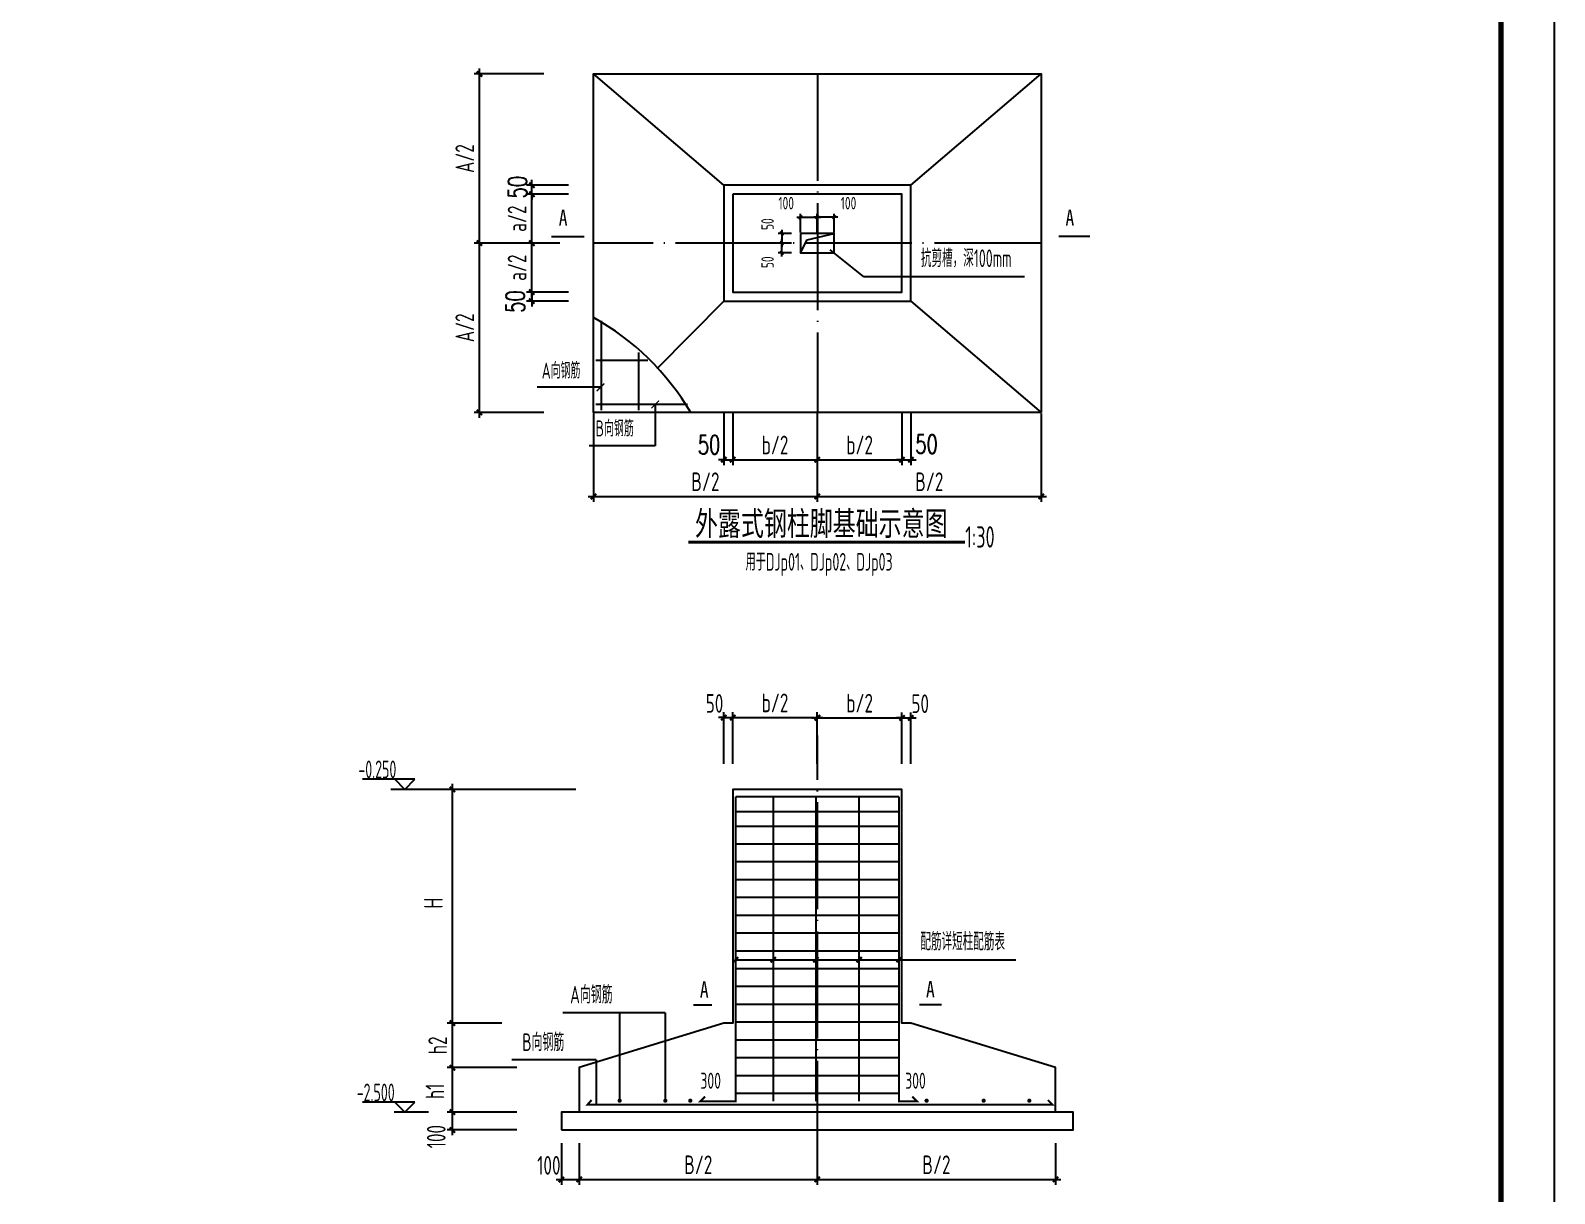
# Model space of a CAD drawing. Extents: x 899043 to 2598688, y -137197 to 211789.
# Drawn here: x 1187677 to 1230444, y 127964 to 160612 of the extents above; entities that cross this region are included whole.
import ezdxf
from ezdxf.enums import TextEntityAlignment as Align

# ---------------------------------------------------------------- set-up
doc = ezdxf.new("R2010")
doc.units = 0
doc.header["$LTSCALE"] = 1500
doc.header["$MEASUREMENT"] = 0
doc.linetypes.add('DOTE', pattern=[2.42, 2, -0.2, 0.02, -0.2])
for name, color, linetype in [('00-tk', 151, 'Continuous'), ('AXIS', 3, 'Continuous'), ('AXIS_DIM', 3, 'Continuous'), ('BEAM_DE_TEXT', 7, 'Continuous'), ('COLUMN', 2, 'Continuous'), ('DIM', 3, 'Continuous'), ('REIN', 1, 'Continuous'), ('TEXT', 7, 'Continuous'), ('THIN', 7, 'Continuous'), ('文字', 7, 'Continuous'), ('独立基础', 2, 'Continuous')]:
    doc.layers.add(name, color=color, linetype=linetype)
doc.layers.add('钢板标注', color=9, linetype='Continuous', lineweight=18)
doc.styles.add('H300', font='Tssdeng.shx', dxfattribs={"width": 0.65, "height": 330, "bigfont": 'tssdchn.shx'})
doc.styles.add('H330', font='Tssdeng.shx', dxfattribs={"width": 0.65, "height": 330, "bigfont": 'tssdchn.shx'})
doc.styles.add('H360', font='Tssdeng.shx', dxfattribs={"width": 0.65, "height": 360, "bigfont": 'tssdchn.shx'})
doc.styles.add('H500', font='Tssdeng.shx', dxfattribs={"width": 0.65, "height": 500, "bigfont": 'tssdchn.shx'})
doc.styles.add('HT', font='simhei.ttf', dxfattribs={"width": 0.75})
doc.styles.add('TSSD_Dimension', font='Tssdeng.shx', dxfattribs={"width": 0.7, "bigfont": 'hztxt.shx'})
doc.styles.add('TSSD_Label', font='Tssdeng.shx', dxfattribs={"width": 0.7, "bigfont": 'hztxt.shx'})
doc.styles.add('TSSD_Rein', font='Tssdeng.shx', dxfattribs={"width": 0.7, "bigfont": 'hztxt.shx'})
doc.styles.add('图名', font='simhei.ttf', dxfattribs={"width": 0.7, "height": 600})
doc.dimstyles.new('TSSD_150_150', dxfattribs={"dimtxt": 525, "dimasz": 150, "dimexe": 150, "dimexo": 375, "dimgap": 150, "dimtad": 1, "dimdec": 0, "dimzin": 0, "dimdsep": 46, "dimtxsty": 'TSSD_Dimension', "dimblk": 'ARCHTICK', "dimblk1": 'ARCHTICK', "dimblk2": 'ARCHTICK', "dimcen": 0, "dimdle": 150, "dimclrt": 7, "dimadec": 0, "dimazin": 0, "dimtfac": 1, "dimtdec": 0, "dimtix": 1, "dimtmove": 2, "dimatfit": 3, "dimfxl": 0, "dimtolj": 1, "dimtzin": 0, "dimarcsym": 0})
doc.dimstyles.new('TSSD_50_150', dxfattribs={"dimtxt": 350, "dimasz": 100, "dimexe": 100, "dimexo": 250, "dimgap": 100, "dimtad": 1, "dimdec": 0, "dimlfac": 0.5, "dimzin": 0, "dimdsep": 46, "dimtxsty": 'TSSD_Dimension', "dimblk": 'ARCHTICK', "dimblk1": 'ARCHTICK', "dimblk2": 'ARCHTICK', "dimcen": 0, "dimdle": 100, "dimclrt": 7, "dimadec": 0, "dimazin": 0, "dimtfac": 1, "dimtdec": 0, "dimtix": 1, "dimtmove": 2, "dimatfit": 3, "dimfxl": 0, "dimtolj": 1, "dimtzin": 0, "dimarcsym": 0})

# ---------------------------------------------------------------- blocks, each defined once
blk = doc.blocks.new('_ArchTick')
at = {"color": 0, "linetype": 'ByBlock', "const_width": 0.4}
blk.add_lwpolyline([(-0.5, -0.5), (0.5, 0.5)], dxfattribs=at)
blk = doc.blocks.new('*D1356')
at = {"layer": 'AXIS_DIM', "color": 0, "lineweight": -2}
for p, q in [((1202779, 153266), (1201595, 153266)), ((1201745, 153266), (1201745, 153416)), ((1201745, 153266), (1201745, 153016)), ((1202779, 153016), (1201595, 153016)), ((1201745, 153016), (1201745, 152866))]:
    blk.add_line(p, q, dxfattribs=at)
at = {"layer": 'Defpoints', "color": 0}
for p in [(1203154, 153266), (1201745, 153016), (1203154, 153016)]:
    blk.add_point(p, dxfattribs=at)
at = {"layer": 'AXIS_DIM', "color": 0, "lineweight": -2, "xscale": 150, "yscale": 150, "zscale": 150}
for p, rotation in [((1201745, 153266), 270), ((1201745, 153016), 90)]:
    blk.add_blockref('_ArchTick', p, dxfattribs=dict(at, rotation=rotation))
at = {"layer": 'AXIS_DIM', "color": 7, "insert": (1201281, 153002), "char_height": 525, "attachment_point": 5, "rotation": 90, "style": 'TSSD_Dimension'}
blk.add_mtext('\\A1;{\\Fsimplex,@extfont2|c134;50}', dxfattribs=at)
blk = doc.blocks.new('*D1357')
at = {"layer": 'AXIS_DIM', "color": 0, "lineweight": -2}
for p, q in [((1202779, 156266), (1201595, 156266)), ((1201745, 156266), (1201745, 156416)), ((1201745, 156016), (1201745, 156266)), ((1202779, 156016), (1201595, 156016)), ((1201745, 156016), (1201745, 155866))]:
    blk.add_line(p, q, dxfattribs=at)
at = {"layer": 'Defpoints', "color": 0}
for p in [(1201745, 156266), (1203154, 156266), (1203154, 156016)]:
    blk.add_point(p, dxfattribs=at)
at = {"layer": 'AXIS_DIM', "color": 0, "lineweight": -2, "xscale": 150, "yscale": 150, "zscale": 150}
for p, rotation in [((1201745, 156266), 270), ((1201745, 156016), 90)]:
    blk.add_blockref('_ArchTick', p, dxfattribs=dict(at, rotation=rotation))
at = {"layer": 'AXIS_DIM', "color": 7, "insert": (1201343, 156213), "char_height": 525, "attachment_point": 5, "rotation": 90, "style": 'TSSD_Dimension'}
blk.add_mtext('\\A1;{\\Fsimplex,@extfont2|c134;50}', dxfattribs=at)
blk = doc.blocks.new('*D1358')
at = {"layer": 'AXIS_DIM', "color": 0, "lineweight": -2}
for p, q in [((1202086, 154641), (1200126, 154641)), ((1200276, 149741), (1200276, 154791)), ((1202086, 149891), (1200126, 149891))]:
    blk.add_line(p, q, dxfattribs=at)
at = {"layer": 'Defpoints', "color": 0}
for p in [(1200276, 154641), (1202461, 154641), (1202461, 149891)]:
    blk.add_point(p, dxfattribs=at)
at = {"layer": 'AXIS_DIM', "color": 0, "lineweight": -2, "xscale": 150, "yscale": 150, "zscale": 150}
for p, rotation in [((1200276, 154641), 90), ((1200276, 149891), 270)]:
    blk.add_blockref('_ArchTick', p, dxfattribs=dict(at, rotation=rotation))
at = {"layer": 'AXIS_DIM', "color": 7, "insert": (1199864, 152266), "char_height": 525, "attachment_point": 5, "rotation": 90, "style": 'TSSD_Dimension'}
blk.add_mtext('\\A1;A/2', dxfattribs=at)
blk = doc.blocks.new('*D1359')
at = {"layer": 'AXIS_DIM', "color": 0, "lineweight": -2}
for p, q in [((1200276, 154491), (1200276, 159541)), ((1202086, 159391), (1200126, 159391)), ((1202086, 154641), (1200126, 154641))]:
    blk.add_line(p, q, dxfattribs=at)
at = {"layer": 'Defpoints', "color": 0}
for p in [(1200276, 159391), (1202461, 159391), (1202461, 154641)]:
    blk.add_point(p, dxfattribs=at)
at = {"layer": 'AXIS_DIM', "color": 0, "lineweight": -2, "xscale": 150, "yscale": 150, "zscale": 150}
for p, rotation in [((1200276, 159391), 90), ((1200276, 154641), 270)]:
    blk.add_blockref('_ArchTick', p, dxfattribs=dict(at, rotation=rotation))
at = {"layer": 'AXIS_DIM', "color": 7, "insert": (1199864, 157016), "char_height": 525, "attachment_point": 5, "rotation": 90, "style": 'TSSD_Dimension'}
blk.add_mtext('\\A1;A/2', dxfattribs=at)
blk = doc.blocks.new('*D1360')
at = {"layer": 'AXIS_DIM', "color": 0, "lineweight": -2}
for p, q in [((1202529, 154641), (1201595, 154641)), ((1201745, 153116), (1201745, 154791)), ((1202529, 153266), (1201595, 153266))]:
    blk.add_line(p, q, dxfattribs=at)
at = {"layer": 'Defpoints', "color": 0}
for p in [(1201745, 154641), (1202904, 154641), (1202904, 153266)]:
    blk.add_point(p, dxfattribs=at)
at = {"layer": 'AXIS_DIM', "color": 0, "lineweight": -2, "xscale": 150, "yscale": 150, "zscale": 150}
for p, rotation in [((1201745, 154641), 90), ((1201745, 153266), 270)]:
    blk.add_blockref('_ArchTick', p, dxfattribs=dict(at, rotation=rotation))
at = {"layer": 'AXIS_DIM', "color": 7, "insert": (1201332, 153953), "char_height": 525, "attachment_point": 5, "rotation": 90, "style": 'TSSD_Dimension'}
blk.add_mtext('\\A1;a/2', dxfattribs=at)
blk = doc.blocks.new('*D1361')
at = {"layer": 'AXIS_DIM', "color": 0, "lineweight": -2}
for p, q in [((1201745, 154491), (1201745, 156166)), ((1202529, 156016), (1201595, 156016)), ((1202529, 154641), (1201595, 154641))]:
    blk.add_line(p, q, dxfattribs=at)
at = {"layer": 'Defpoints', "color": 0}
for p in [(1201745, 156016), (1202904, 156016), (1202904, 154641)]:
    blk.add_point(p, dxfattribs=at)
at = {"layer": 'AXIS_DIM', "color": 0, "lineweight": -2, "xscale": 150, "yscale": 150, "zscale": 150}
for p, rotation in [((1201745, 156016), 90), ((1201745, 154641), 270)]:
    blk.add_blockref('_ArchTick', p, dxfattribs=dict(at, rotation=rotation))
at = {"layer": 'AXIS_DIM', "color": 7, "insert": (1201332, 155328), "char_height": 525, "attachment_point": 5, "rotation": 90, "style": 'TSSD_Dimension'}
blk.add_mtext('\\A1;a/2', dxfattribs=at)
blk = doc.blocks.new('*D1362')
at = {"layer": 'AXIS_DIM', "color": 0, "lineweight": -2}
for p, q in [((1203474, 149864), (1203474, 147382)), ((1209757, 149864), (1209757, 147382)), ((1203324, 147532), (1209907, 147532))]:
    blk.add_line(p, q, dxfattribs=at)
at = {"layer": 'Defpoints', "color": 0}
for p in [(1203474, 150239), (1209757, 150239), (1209757, 147532)]:
    blk.add_point(p, dxfattribs=at)
at = {"layer": 'AXIS_DIM', "color": 0, "lineweight": -2, "xscale": 150, "yscale": 150, "zscale": 150, "rotation": 180}
blk.add_blockref('_ArchTick', (1203474, 147532), dxfattribs=at)
at = {"layer": 'AXIS_DIM', "color": 0, "lineweight": -2, "xscale": 150, "yscale": 150, "zscale": 150}
blk.add_blockref('_ArchTick', (1209757, 147532), dxfattribs=at)
at = {"layer": 'AXIS_DIM', "color": 7, "insert": (1206616, 147944), "char_height": 525, "attachment_point": 5, "style": 'TSSD_Dimension'}
blk.add_mtext('\\A1;B/2', dxfattribs=at)
blk = doc.blocks.new('*D1363')
at = {"layer": 'AXIS_DIM', "color": 0, "lineweight": -2}
for p, q in [((1209757, 149864), (1209757, 147382)), ((1216041, 149864), (1216041, 147382)), ((1209607, 147532), (1216191, 147532))]:
    blk.add_line(p, q, dxfattribs=at)
at = {"layer": 'Defpoints', "color": 0}
for p in [(1209757, 150239), (1216041, 150239), (1216041, 147532)]:
    blk.add_point(p, dxfattribs=at)
at = {"layer": 'AXIS_DIM', "color": 0, "lineweight": -2, "xscale": 150, "yscale": 150, "zscale": 150, "rotation": 180}
blk.add_blockref('_ArchTick', (1209757, 147532), dxfattribs=at)
at = {"layer": 'AXIS_DIM', "color": 0, "lineweight": -2, "xscale": 150, "yscale": 150, "zscale": 150}
blk.add_blockref('_ArchTick', (1216041, 147532), dxfattribs=at)
at = {"layer": 'AXIS_DIM', "color": 7, "insert": (1212899, 147944), "char_height": 525, "attachment_point": 5, "style": 'TSSD_Dimension'}
blk.add_mtext('\\A1;B/2', dxfattribs=at)
blk = doc.blocks.new('*D1364')
at = {"layer": 'AXIS_DIM', "color": 0, "lineweight": -2}
for p, q in [((1207132, 149864), (1207132, 148413)), ((1207382, 149864), (1207382, 148413)), ((1207132, 148563), (1206982, 148563)), ((1207132, 148563), (1207382, 148563)), ((1207382, 148563), (1207532, 148563))]:
    blk.add_line(p, q, dxfattribs=at)
at = {"layer": 'Defpoints', "color": 0}
for p in [(1207132, 150239), (1207382, 150239), (1207382, 148563)]:
    blk.add_point(p, dxfattribs=at)
at = {"layer": 'AXIS_DIM', "color": 0, "lineweight": -2, "xscale": 150, "yscale": 150, "zscale": 150}
blk.add_blockref('_ArchTick', (1207132, 148563), dxfattribs=at)
at = {"layer": 'AXIS_DIM', "color": 0, "lineweight": -2, "xscale": 150, "yscale": 150, "zscale": 150, "rotation": 180}
blk.add_blockref('_ArchTick', (1207382, 148563), dxfattribs=at)
at = {"layer": 'AXIS_DIM', "color": 7, "insert": (1206719, 148982), "char_height": 525, "attachment_point": 5, "style": 'TSSD_Dimension'}
blk.add_mtext('\\A1;{\\Fsimplex,@extfont2|c134;50}', dxfattribs=at)
blk = doc.blocks.new('*D1365')
at = {"layer": 'AXIS_DIM', "color": 0, "lineweight": -2}
for p, q in [((1207382, 149864), (1207382, 148413)), ((1209757, 149864), (1209757, 148413)), ((1207232, 148563), (1209907, 148563))]:
    blk.add_line(p, q, dxfattribs=at)
at = {"layer": 'Defpoints', "color": 0}
for p in [(1207382, 150239), (1209757, 150239), (1209757, 148563)]:
    blk.add_point(p, dxfattribs=at)
at = {"layer": 'AXIS_DIM', "color": 0, "lineweight": -2, "xscale": 150, "yscale": 150, "zscale": 150, "rotation": 180}
blk.add_blockref('_ArchTick', (1207382, 148563), dxfattribs=at)
at = {"layer": 'AXIS_DIM', "color": 0, "lineweight": -2, "xscale": 150, "yscale": 150, "zscale": 150}
blk.add_blockref('_ArchTick', (1209757, 148563), dxfattribs=at)
at = {"layer": 'AXIS_DIM', "color": 7, "insert": (1208570, 148976), "char_height": 525, "attachment_point": 5, "style": 'TSSD_Dimension'}
blk.add_mtext('\\A1;b/2', dxfattribs=at)
blk = doc.blocks.new('*D1366')
at = {"layer": 'AXIS_DIM', "color": 0, "lineweight": -2}
for p, q in [((1209757, 149864), (1209757, 148413)), ((1212132, 149864), (1212132, 148413)), ((1209607, 148563), (1212282, 148563))]:
    blk.add_line(p, q, dxfattribs=at)
at = {"layer": 'Defpoints', "color": 0}
for p in [(1209757, 150239), (1212132, 150239), (1212132, 148563)]:
    blk.add_point(p, dxfattribs=at)
at = {"layer": 'AXIS_DIM', "color": 0, "lineweight": -2, "xscale": 150, "yscale": 150, "zscale": 150, "rotation": 180}
blk.add_blockref('_ArchTick', (1209757, 148563), dxfattribs=at)
at = {"layer": 'AXIS_DIM', "color": 0, "lineweight": -2, "xscale": 150, "yscale": 150, "zscale": 150}
blk.add_blockref('_ArchTick', (1212132, 148563), dxfattribs=at)
at = {"layer": 'AXIS_DIM', "color": 7, "insert": (1210945, 148976), "char_height": 525, "attachment_point": 5, "style": 'TSSD_Dimension'}
blk.add_mtext('\\A1;b/2', dxfattribs=at)
blk = doc.blocks.new('*D1367')
at = {"layer": 'AXIS_DIM', "color": 0, "lineweight": -2}
for p, q in [((1212132, 149864), (1212132, 148413)), ((1212382, 149864), (1212382, 148413)), ((1212132, 148563), (1211982, 148563)), ((1212132, 148563), (1212382, 148563)), ((1212382, 148563), (1212532, 148563))]:
    blk.add_line(p, q, dxfattribs=at)
at = {"layer": 'Defpoints', "color": 0}
for p in [(1212132, 150239), (1212382, 150239), (1212382, 148563)]:
    blk.add_point(p, dxfattribs=at)
at = {"layer": 'AXIS_DIM', "color": 0, "lineweight": -2, "xscale": 150, "yscale": 150, "zscale": 150}
blk.add_blockref('_ArchTick', (1212132, 148563), dxfattribs=at)
at = {"layer": 'AXIS_DIM', "color": 0, "lineweight": -2, "xscale": 150, "yscale": 150, "zscale": 150, "rotation": 180}
blk.add_blockref('_ArchTick', (1212382, 148563), dxfattribs=at)
at = {"layer": 'AXIS_DIM', "color": 7, "insert": (1212822, 148999), "char_height": 525, "attachment_point": 5, "style": 'TSSD_Dimension'}
blk.add_mtext('\\A1;{\\Fsimplex,@extfont2|c134;50}', dxfattribs=at)
blk = doc.blocks.new('*D1368')
at = {"layer": 'AXIS_DIM', "color": 0, "lineweight": -2}
for p, q in [((1199517, 132598), (1199517, 139460)), ((1202984, 139310), (1199367, 139310)), ((1200906, 132748), (1199367, 132748))]:
    blk.add_line(p, q, dxfattribs=at)
at = {"layer": 'Defpoints', "color": 0}
for p in [(1199517, 139310), (1203359, 139310), (1201281, 132748)]:
    blk.add_point(p, dxfattribs=at)
at = {"layer": 'AXIS_DIM', "color": 0, "lineweight": -2, "xscale": 150, "yscale": 150, "zscale": 150}
for p, rotation in [((1199517, 139310), 90), ((1199517, 132748), 270)]:
    blk.add_blockref('_ArchTick', p, dxfattribs=dict(at, rotation=rotation))
at = {"layer": 'AXIS_DIM', "color": 7, "insert": (1198982, 136116), "char_height": 525, "attachment_point": 5, "rotation": 90, "style": 'TSSD_Dimension'}
blk.add_mtext('\\A1;H', dxfattribs=at)
blk = doc.blocks.new('*D1369')
at = {"layer": 'AXIS_DIM', "color": 0, "lineweight": -2}
for p, q in [((1200906, 132748), (1199367, 132748)), ((1199517, 131348), (1199517, 132898)), ((1201322, 131498), (1199367, 131498))]:
    blk.add_line(p, q, dxfattribs=at)
at = {"layer": 'Defpoints', "color": 0}
for p in [(1199517, 132748), (1201281, 132748), (1201697, 131498)]:
    blk.add_point(p, dxfattribs=at)
at = {"layer": 'AXIS_DIM', "color": 0, "lineweight": -2, "xscale": 150, "yscale": 150, "zscale": 150}
for p, rotation in [((1199517, 132748), 90), ((1199517, 131498), 270)]:
    blk.add_blockref('_ArchTick', p, dxfattribs=dict(at, rotation=rotation))
at = {"layer": 'AXIS_DIM', "color": 7, "insert": (1199104, 132123), "char_height": 525, "attachment_point": 5, "rotation": 90, "style": 'TSSD_Dimension'}
blk.add_mtext('\\A1;h2', dxfattribs=at)
blk = doc.blocks.new('*D1370')
at = {"layer": 'AXIS_DIM', "color": 0, "lineweight": -2}
for p, q in [((1201322, 131498), (1199367, 131498)), ((1199517, 130098), (1199517, 131648)), ((1201322, 130248), (1199367, 130248))]:
    blk.add_line(p, q, dxfattribs=at)
at = {"layer": 'Defpoints', "color": 0}
for p in [(1199517, 131498), (1201697, 131498), (1201697, 130248)]:
    blk.add_point(p, dxfattribs=at)
at = {"layer": 'AXIS_DIM', "color": 0, "lineweight": -2, "xscale": 150, "yscale": 150, "zscale": 150}
for p, rotation in [((1199517, 131498), 90), ((1199517, 130248), 270)]:
    blk.add_blockref('_ArchTick', p, dxfattribs=dict(at, rotation=rotation))
at = {"layer": 'AXIS_DIM', "color": 7, "insert": (1199026, 130832), "char_height": 525, "attachment_point": 5, "rotation": 90, "style": 'TSSD_Dimension'}
blk.add_mtext('\\A1;h1', dxfattribs=at)
blk = doc.blocks.new('*D1371')
at = {"layer": 'AXIS_DIM', "color": 0, "lineweight": -2}
for p, q in [((1201322, 130248), (1199367, 130248)), ((1199517, 129598), (1199517, 130398)), ((1201322, 129748), (1199367, 129748))]:
    blk.add_line(p, q, dxfattribs=at)
at = {"layer": 'Defpoints', "color": 0}
for p in [(1199517, 130248), (1201697, 130248), (1201697, 129748)]:
    blk.add_point(p, dxfattribs=at)
at = {"layer": 'AXIS_DIM', "color": 0, "lineweight": -2, "xscale": 150, "yscale": 150, "zscale": 150}
for p, rotation in [((1199517, 130248), 90), ((1199517, 129748), 270)]:
    blk.add_blockref('_ArchTick', p, dxfattribs=dict(at, rotation=rotation))
at = {"layer": 'AXIS_DIM', "color": 7, "insert": (1199063, 129561), "char_height": 525, "attachment_point": 5, "rotation": 90, "style": 'TSSD_Dimension'}
blk.add_mtext('\\A1;100', dxfattribs=at)
blk = doc.blocks.new('*D1372')
at = {"layer": 'AXIS_DIM', "color": 0, "lineweight": -2}
for p, q in [((1212132, 141315), (1211982, 141315)), ((1212132, 140027), (1212132, 141465)), ((1212132, 141315), (1212382, 141315)), ((1212382, 140027), (1212382, 141465)), ((1212382, 141315), (1212532, 141315))]:
    blk.add_line(p, q, dxfattribs=at)
at = {"layer": 'Defpoints', "color": 0}
for p in [(1212382, 141315), (1212132, 139652), (1212382, 139652)]:
    blk.add_point(p, dxfattribs=at)
at = {"layer": 'AXIS_DIM', "color": 0, "lineweight": -2, "xscale": 150, "yscale": 150, "zscale": 150}
blk.add_blockref('_ArchTick', (1212132, 141315), dxfattribs=at)
at = {"layer": 'AXIS_DIM', "color": 0, "lineweight": -2, "xscale": 150, "yscale": 150, "zscale": 150, "rotation": 180}
blk.add_blockref('_ArchTick', (1212382, 141315), dxfattribs=at)
at = {"layer": 'AXIS_DIM', "color": 7, "insert": (1212643, 141713), "char_height": 525, "attachment_point": 5, "style": 'TSSD_Dimension'}
blk.add_mtext('\\A1;50', dxfattribs=at)
blk = doc.blocks.new('*D1373')
at = {"layer": 'AXIS_DIM', "color": 0, "lineweight": -2}
for p, q in [((1209607, 141315), (1212282, 141315)), ((1209757, 140027), (1209757, 141465)), ((1212132, 140027), (1212132, 141465))]:
    blk.add_line(p, q, dxfattribs=at)
at = {"layer": 'Defpoints', "color": 0}
for p in [(1212132, 141315), (1209757, 139652), (1212132, 139652)]:
    blk.add_point(p, dxfattribs=at)
at = {"layer": 'AXIS_DIM', "color": 0, "lineweight": -2, "xscale": 150, "yscale": 150, "zscale": 150, "rotation": 180}
blk.add_blockref('_ArchTick', (1209757, 141315), dxfattribs=at)
at = {"layer": 'AXIS_DIM', "color": 0, "lineweight": -2, "xscale": 150, "yscale": 150, "zscale": 150}
blk.add_blockref('_ArchTick', (1212132, 141315), dxfattribs=at)
at = {"layer": 'AXIS_DIM', "color": 7, "insert": (1210945, 141728), "char_height": 525, "attachment_point": 5, "style": 'TSSD_Dimension'}
blk.add_mtext('\\A1;b/2', dxfattribs=at)
blk = doc.blocks.new('*D1374')
at = {"layer": 'AXIS_DIM', "color": 0, "lineweight": -2}
for p, q in [((1207232, 141324), (1209907, 141324)), ((1207382, 140027), (1207382, 141474)), ((1209757, 140027), (1209757, 141474))]:
    blk.add_line(p, q, dxfattribs=at)
at = {"layer": 'Defpoints', "color": 0}
for p in [(1209757, 141324), (1207382, 139652), (1209757, 139652)]:
    blk.add_point(p, dxfattribs=at)
at = {"layer": 'AXIS_DIM', "color": 0, "lineweight": -2, "xscale": 150, "yscale": 150, "zscale": 150, "rotation": 180}
blk.add_blockref('_ArchTick', (1207382, 141324), dxfattribs=at)
at = {"layer": 'AXIS_DIM', "color": 0, "lineweight": -2, "xscale": 150, "yscale": 150, "zscale": 150}
blk.add_blockref('_ArchTick', (1209757, 141324), dxfattribs=at)
at = {"layer": 'AXIS_DIM', "color": 7, "insert": (1208570, 141736), "char_height": 525, "attachment_point": 5, "style": 'TSSD_Dimension'}
blk.add_mtext('\\A1;b/2', dxfattribs=at)
blk = doc.blocks.new('*D1375')
at = {"layer": 'AXIS_DIM', "color": 0, "lineweight": -2}
for p, q in [((1207132, 141324), (1206982, 141324)), ((1207132, 140027), (1207132, 141474)), ((1207132, 141324), (1207382, 141324)), ((1207382, 140027), (1207382, 141474)), ((1207382, 141324), (1207532, 141324))]:
    blk.add_line(p, q, dxfattribs=at)
at = {"layer": 'Defpoints', "color": 0}
for p in [(1207382, 141324), (1207132, 139652), (1207382, 139652)]:
    blk.add_point(p, dxfattribs=at)
at = {"layer": 'AXIS_DIM', "color": 0, "lineweight": -2, "xscale": 150, "yscale": 150, "zscale": 150}
blk.add_blockref('_ArchTick', (1207132, 141324), dxfattribs=at)
at = {"layer": 'AXIS_DIM', "color": 0, "lineweight": -2, "xscale": 150, "yscale": 150, "zscale": 150, "rotation": 180}
blk.add_blockref('_ArchTick', (1207382, 141324), dxfattribs=at)
at = {"layer": 'AXIS_DIM', "color": 7, "insert": (1206872, 141721), "char_height": 525, "attachment_point": 5, "style": 'TSSD_Dimension'}
blk.add_mtext('\\A1;50', dxfattribs=at)
blk = doc.blocks.new('*D1376')
at = {"layer": 'AXIS_DIM', "color": 0, "lineweight": -2}
for p, q in [((1209757, 129373), (1209757, 128208)), ((1216441, 129373), (1216441, 128208)), ((1209607, 128358), (1216591, 128358))]:
    blk.add_line(p, q, dxfattribs=at)
at = {"layer": 'Defpoints', "color": 0}
for p in [(1209757, 129748), (1216441, 129748), (1216441, 128358)]:
    blk.add_point(p, dxfattribs=at)
at = {"layer": 'AXIS_DIM', "color": 0, "lineweight": -2, "xscale": 150, "yscale": 150, "zscale": 150, "rotation": 180}
blk.add_blockref('_ArchTick', (1209757, 128358), dxfattribs=at)
at = {"layer": 'AXIS_DIM', "color": 0, "lineweight": -2, "xscale": 150, "yscale": 150, "zscale": 150}
blk.add_blockref('_ArchTick', (1216441, 128358), dxfattribs=at)
at = {"layer": 'AXIS_DIM', "color": 7, "insert": (1213099, 128770), "char_height": 525, "attachment_point": 5, "style": 'TSSD_Dimension'}
blk.add_mtext('\\A1;B/2', dxfattribs=at)
blk = doc.blocks.new('*D1377')
at = {"layer": 'AXIS_DIM', "color": 0, "lineweight": -2}
for p, q in [((1203074, 129373), (1203074, 128208)), ((1209757, 129373), (1209757, 128208)), ((1202924, 128358), (1209907, 128358))]:
    blk.add_line(p, q, dxfattribs=at)
at = {"layer": 'Defpoints', "color": 0}
for p in [(1203074, 129748), (1209757, 129748), (1209757, 128358)]:
    blk.add_point(p, dxfattribs=at)
at = {"layer": 'AXIS_DIM', "color": 0, "lineweight": -2, "xscale": 150, "yscale": 150, "zscale": 150, "rotation": 180}
blk.add_blockref('_ArchTick', (1203074, 128358), dxfattribs=at)
at = {"layer": 'AXIS_DIM', "color": 0, "lineweight": -2, "xscale": 150, "yscale": 150, "zscale": 150}
blk.add_blockref('_ArchTick', (1209757, 128358), dxfattribs=at)
at = {"layer": 'AXIS_DIM', "color": 7, "insert": (1206416, 128770), "char_height": 525, "attachment_point": 5, "style": 'TSSD_Dimension'}
blk.add_mtext('\\A1;B/2', dxfattribs=at)
blk = doc.blocks.new('*D1378')
at = {"layer": 'AXIS_DIM', "color": 0, "lineweight": -2}
for p, q in [((1202574, 129373), (1202574, 128208)), ((1203074, 129373), (1203074, 128208)), ((1202424, 128358), (1203224, 128358))]:
    blk.add_line(p, q, dxfattribs=at)
at = {"layer": 'Defpoints', "color": 0}
for p in [(1202574, 129748), (1203074, 129748), (1203074, 128358)]:
    blk.add_point(p, dxfattribs=at)
at = {"layer": 'AXIS_DIM', "color": 0, "lineweight": -2, "xscale": 150, "yscale": 150, "zscale": 150, "rotation": 180}
blk.add_blockref('_ArchTick', (1202574, 128358), dxfattribs=at)
at = {"layer": 'AXIS_DIM', "color": 0, "lineweight": -2, "xscale": 150, "yscale": 150, "zscale": 150}
blk.add_blockref('_ArchTick', (1203074, 128358), dxfattribs=at)
at = {"layer": 'AXIS_DIM', "color": 7, "insert": (1202223, 128755), "char_height": 525, "attachment_point": 5, "style": 'TSSD_Dimension'}
blk.add_mtext('\\A1;100', dxfattribs=at)
blk = doc.blocks.new('*D1379')
at = {"layer": 'Defpoints', "color": 0}
for p in [(1209757, 155368), (1209282, 154689), (1209757, 154689)]:
    blk.add_point(p, dxfattribs=at)
at = {"layer": 'DIM', "color": 0, "lineweight": -2}
for p, q in [((1209182, 155368), (1209857, 155368)), ((1209282, 154939), (1209282, 155468)), ((1209757, 154939), (1209757, 155468))]:
    blk.add_line(p, q, dxfattribs=at)
at = {"layer": 'DIM', "color": 0, "lineweight": -2, "xscale": 100, "yscale": 100, "zscale": 100, "rotation": 180}
blk.add_blockref('_ArchTick', (1209282, 155368), dxfattribs=at)
at = {"layer": 'DIM', "color": 0, "lineweight": -2, "xscale": 100, "yscale": 100, "zscale": 100}
blk.add_blockref('_ArchTick', (1209757, 155368), dxfattribs=at)
at = {"layer": 'DIM', "color": 7, "insert": (1208883, 155765), "char_height": 350, "attachment_point": 5, "style": 'TSSD_Dimension'}
blk.add_mtext('\\A1;100', dxfattribs=at)
blk = doc.blocks.new('*D1380')
at = {"layer": 'Defpoints', "color": 0}
for p in [(1209757, 155368), (1209757, 154689), (1210232, 154689)]:
    blk.add_point(p, dxfattribs=at)
at = {"layer": 'DIM', "color": 0, "lineweight": -2}
for p, q in [((1210332, 155368), (1209657, 155368)), ((1209757, 154939), (1209757, 155468)), ((1210232, 154939), (1210232, 155468))]:
    blk.add_line(p, q, dxfattribs=at)
at = {"layer": 'DIM', "color": 0, "lineweight": -2, "xscale": 100, "yscale": 100, "zscale": 100, "rotation": 180}
blk.add_blockref('_ArchTick', (1209757, 155368), dxfattribs=at)
at = {"layer": 'DIM', "color": 0, "lineweight": -2, "xscale": 100, "yscale": 100, "zscale": 100}
blk.add_blockref('_ArchTick', (1210232, 155368), dxfattribs=at)
at = {"layer": 'DIM', "color": 7, "insert": (1210632, 155765), "char_height": 350, "attachment_point": 5, "style": 'TSSD_Dimension'}
blk.add_mtext('\\A1;100', dxfattribs=at)
blk = doc.blocks.new('*D1381')
at = {"layer": 'Defpoints', "color": 0}
for p in [(1209282, 154916), (1208758, 154641), (1209282, 154641)]:
    blk.add_point(p, dxfattribs=at)
at = {"layer": 'DIM', "color": 0, "lineweight": -2}
for p, q in [((1209032, 154916), (1208658, 154916)), ((1208758, 155016), (1208758, 154541)), ((1209032, 154641), (1208658, 154641))]:
    blk.add_line(p, q, dxfattribs=at)
at = {"layer": 'DIM', "color": 0, "lineweight": -2, "xscale": 100, "yscale": 100, "zscale": 100}
for p, rotation in [((1208758, 154916), 90), ((1208758, 154641), 270)]:
    blk.add_blockref('_ArchTick', p, dxfattribs=dict(at, rotation=rotation))
at = {"layer": 'DIM', "color": 7, "insert": (1208360, 155176), "char_height": 350, "attachment_point": 5, "rotation": 90, "style": 'TSSD_Dimension'}
blk.add_mtext('\\A1;50', dxfattribs=at)
blk = doc.blocks.new('*D1382')
at = {"layer": 'Defpoints', "color": 0}
for p in [(1208758, 154641), (1209282, 154641), (1209282, 154366)]:
    blk.add_point(p, dxfattribs=at)
at = {"layer": 'DIM', "color": 0, "lineweight": -2}
for p, q in [((1209032, 154641), (1208658, 154641)), ((1208758, 154266), (1208758, 154741)), ((1209032, 154366), (1208658, 154366))]:
    blk.add_line(p, q, dxfattribs=at)
at = {"layer": 'DIM', "color": 0, "lineweight": -2, "xscale": 100, "yscale": 100, "zscale": 100}
for p, rotation in [((1208758, 154641), 90), ((1208758, 154366), 270)]:
    blk.add_blockref('_ArchTick', p, dxfattribs=dict(at, rotation=rotation))
at = {"layer": 'DIM', "color": 7, "insert": (1208360, 154106), "char_height": 350, "attachment_point": 5, "rotation": 90, "style": 'TSSD_Dimension'}
blk.add_mtext('\\A1;50', dxfattribs=at)
blk = doc.blocks.new('A$C16496DF1')
at = {"layer": '00-tk', "linetype": 'Continuous'}
blk.add_line((178350, 126150), (0, 126150), dxfattribs=at)
at = {"layer": '00-tk', "const_width": 150}
blk.add_lwpolyline([(3750, 124650), (176850, 124650), (176850, 1500), (3750, 1500)], close=True, dxfattribs=at)

msp = doc.modelspace()

# ---------------------------------------------------------------- linework, layer by layer
at = {"ltscale": 2000}
msp.add_line((1203550.6, 131720.5), (1203550.6, 130454.3), dxfattribs=at)
at = {"layer": 'AXIS', "color": 253, "linetype": 'DOTE'}
for p, q in [((1209757.4, 159390.7), (1209757.4, 149890.8)), ((1216040.7, 154640.8), (1203474.1, 154640.8))]:
    msp.add_line(p, q, dxfattribs=at)
at = {"layer": 'AXIS', "linetype": 'DOTE'}
msp.add_line((1209757.4, 128687.2), (1209757.4, 140820.6), dxfattribs=at)
at = {"layer": 'COLUMN', "color": 3, "linetype": 'Continuous'}
for p, q in [((1211056.6, 153710.1), (1210118.9, 154455.5)), ((1211056.6, 153710.1), (1215572.7, 153710.1)), ((1207463.7, 134527.5), (1215331.6, 134527.5))]:
    msp.add_line(p, q, dxfattribs=at)
at = {"layer": 'REIN'}
for points, const_width in [([(1203693.1, 149953.3), (1203693.1, 152469.9)], 55.1), ([(1204745, 149953.3), (1204745, 151580.8)], 55.1), ([(1203535.6, 151351.3), (1205005, 151351.3)], 55.1), ([(1203536.6, 150117.7), (1206120, 150117.7)], 55.1), ([(1206607.3, 130686.9), (1206474.8, 130554.3), (1207463.7, 130554.3), (1207463.7, 139106.8)], 56.2), ([(1207463.7, 139106.8), (1212051.1, 139106.8)], 56.2), ([(1208523, 130554.3), (1208523, 139106.8)], 56.2), ([(1209715.3, 130554.3), (1209715.3, 139106.8)], 56.2), ([(1210929.8, 130554.3), (1210929.8, 139106.8)], 56.2), ([(1212418.5, 130686.9), (1212551.1, 130554.3), (1212051.1, 130554.3), (1212051.1, 139106.8)], 56.2), ([(1207463.7, 138684.1), (1212051.1, 138684.1)], 56.2), ([(1207463.7, 138275.9), (1212051.1, 138275.9)], 56.2), ([(1207463.7, 137775.9), (1212051.1, 137775.9)], 56.2), ([(1207463.7, 137275.9), (1212051.1, 137275.9)], 56.2), ([(1207463.7, 136775.9), (1212051.1, 136775.9)], 56.2), ([(1207463.7, 136275.9), (1212051.1, 136275.9)], 56.2), ([(1207463.7, 135775.9), (1212051.1, 135775.9)], 56.2), ([(1207463.7, 135275.9), (1212051.1, 135275.9)], 56.2), ([(1207463.7, 134775.9), (1212051.1, 134775.9)], 56.2), ([(1207463.7, 134275.9), (1212051.1, 134275.9)], 56.2), ([(1207463.7, 133775.9), (1212051.1, 133775.9)], 56.2), ([(1207463.7, 133275.9), (1212051.1, 133275.9)], 56.2), ([(1207463.7, 132775.9), (1212051.1, 132775.9)], 56.2), ([(1207463.7, 132275.9), (1212051.1, 132275.9)], 56.2), ([(1207463.7, 131775.9), (1212051.1, 131775.9)], 56.2), ([(1207463.7, 131275.9), (1212051.1, 131275.9)], 56.2), ([(1203420.1, 130586.9), (1203303.4, 130454.3), (1216359.4, 130454.3), (1216226.8, 130586.9)], 56.2), ([(1207463.7, 130775.9), (1212051.1, 130775.9)], 56.2)]:
    msp.add_lwpolyline(points, dxfattribs=dict(at, const_width=const_width))
at = {"layer": 'REIN', "const_width": 56.2}
for points in [[(1204177.9, 130569.9, 1), (1204240.4, 130569.9, 1)], [(1205459.7, 130569.9, 1), (1205522.2, 130569.9, 1)], [(1206160.4, 130569.9, 1), (1206222.9, 130569.9, 1)], [(1212854.4, 130569.9, -1), (1212791.9, 130569.9, -1)], [(1214455.1, 130569.9, -1), (1214392.6, 130569.9, -1)], [(1215736.9, 130569.9, -1), (1215674.4, 130569.9, -1)]]:
    msp.add_lwpolyline(points, format="xyb", close=True, dxfattribs=at)
at = {"layer": 'TEXT'}
for p, q in [((1203693.1, 150600), (1201898.2, 150600)), ((1205208.7, 150117.7), (1205208.7, 148956.6)), ((1205208.7, 148956.6), (1203355.9, 148956.6)), ((1205491, 133038.6), (1202619.4, 133038.6)), ((1204209.1, 133038.6), (1204209.1, 130601.2)), ((1205491, 133038.6), (1205491, 130601.2)), ((1203550.6, 131720.5), (1201180, 131720.5))]:
    msp.add_line(p, q, dxfattribs=at)
for points, const_width in [([(1202292.7, 154821), (1203219.8, 154821)], 56.2), ([(1216533.7, 154831.2), (1217408.4, 154831.2)], 56.2), ([(1206138, 146247.3), (1213899.1, 146247.3)], 90), ([(1206280.7, 133257.8), (1206802.9, 133257.8)], 56.2), ([(1212617.5, 133267.7), (1213244.9, 133267.7)], 56.2)]:
    msp.add_lwpolyline(points, dxfattribs=dict(at, const_width=const_width))
at = {"layer": 'THIN'}
for p, q in [((1198460.3, 139591.3), (1196990.8, 139591.3)), ((1198179.1, 139310), (1197897.8, 139591.3)), ((1198179.1, 139310), (1198460.3, 139591.3)), ((1199711.6, 139310), (1197787.6, 139310)), ((1198460.3, 130529.3), (1196990.8, 130529.3)), ((1198179.1, 130248), (1197897.8, 130529.3)), ((1198179.1, 130248), (1198460.3, 130529.3)), ((1198845.6, 130248), (1197883.6, 130248))]:
    msp.add_line(p, q, dxfattribs=at)
msp.add_lwpolyline([(1206207.2, 149890.8, 0.1315285), (1203474.1, 152556.7, 0.4142136)], format="xyb", dxfattribs=at)
at = {"layer": 'THIN', "const_width": 37.5}
for points in [[(1203777.8, 150702.9), (1203565.6, 150490.8)], [(1205314.7, 150222), (1205102.6, 150009.8)]]:
    msp.add_lwpolyline(points, dxfattribs=at)
at = {"layer": 'THIN'}
for points in [[(1209757.4, 139310), (1207382.4, 139310), (1207382.4, 132748), (1207132.4, 132748), (1203074.1, 131498), (1203074.1, 130248)], [(1216440.7, 130248), (1216440.7, 131498), (1212382.4, 132748), (1212132.4, 132748), (1212132.4, 139310), (1209757.4, 139310)]]:
    msp.add_lwpolyline(points, dxfattribs=at)
msp.add_lwpolyline([(1202574.1, 129748), (1216940.6, 129748), (1216940.6, 130248), (1202574.1, 130248)], close=True, dxfattribs=at)
at = {"layer": '独立基础'}
for p, q in [((1207132.4, 156265.7), (1203474.1, 159390.7)), ((1212382.4, 156265.7), (1216040.7, 159390.7)), ((1209472.9, 154732.7), (1210232.4, 154915.8)), ((1209282.4, 154365.8), (1209472.9, 154732.7)), ((1207132.4, 153015.8), (1205250.3, 151112.5)), ((1212382.4, 153015.8), (1216040.7, 149890.8))]:
    msp.add_line(p, q, dxfattribs=at)
for points in [[(1216040.7, 149890.8), (1203474.1, 149890.8), (1203474.1, 159390.7), (1216040.7, 159390.7)], [(1207132.4, 156265.7), (1207132.4, 153015.8), (1212382.4, 153015.8), (1212382.4, 156265.7)], [(1207382.4, 156015.7), (1207382.4, 153265.8), (1212132.4, 153265.8), (1212132.4, 156015.7)], [(1209282.4, 154915.8), (1209282.4, 154365.8), (1210232.4, 154365.8), (1210232.4, 154915.8)]]:
    msp.add_lwpolyline(points, close=True, dxfattribs=at)

# ---------------------------------------------------------------- block references
at = {"layer": 'DIM', "xscale": 150, "yscale": 150, "zscale": 150, "rotation": 180}
for p in [(1207463.7, 134527.5), (1208520, 134527.5), (1209715.3, 134527.5), (1210929.8, 134527.5), (1212051.1, 134527.5)]:
    msp.add_blockref('_ArchTick', p, dxfattribs=at)
at = {"layer": '钢板标注', "color": 2, "linetype": 'ByBlock', "rotation": 270}
msp.add_blockref('A$C16496DF1', (1104293.5, 182335.4), dxfattribs=at)

# ---------------------------------------------------------------- texts
at = {"layer": 'BEAM_DE_TEXT', "style": 'H300', "width": 0.6}
msp.add_text('用于DJp01、DJp02、DJp03', height=495, dxfattribs=at).set_placement((1207745.5, 145448.9))
at = {"layer": 'TEXT'}
for s, height, style, width, p in [('抗剪槽，深100mm', 495, 'TSSD_Rein', 0.6, (1212662.7, 153822)), ('1:30', 600, 'H500', 0.65, (1213908, 145915.3)), ('配筋详短柱配筋表', 495, 'TSSD_Rein', 0.6, (1212647.9, 134639.4)), ('A向钢筋', 495, 'H330', 0.65, (1202819, 133150.5)), ('B向钢筋', 495, 'H330', 0.65, (1201477.5, 131815.6))]:
    msp.add_text(s, height=height, dxfattribs=dict(at, style=style, width=width)).set_placement(p, align=Align.BOTTOM_LEFT)
at = {"layer": 'TEXT', "style": '图名', "width": 0.7}
msp.add_text('外露式钢柱脚基础示意图', height=675, dxfattribs=at).set_placement((1206323.4, 146437.8))
at = {"layer": 'THIN', "style": 'TSSD_Label', "width": 0.6}
for s, p in [('-0.250', (1196878.6, 139622.8)), ('-2.500', (1196832.5, 130554.4))]:
    msp.add_text(s, height=495, dxfattribs=at).set_placement(p)
at = {"layer": '文字', "style": 'HT', "width": 0.8}
for p in [(1202500.9, 155357.4), (1216720.6, 155360), (1206460.9, 133690.7), (1212807.5, 133700.7)]:
    msp.add_text('A', height=450, dxfattribs=at).set_placement(p, align=Align.MIDDLE_LEFT)
at = {"layer": '文字', "color": 7, "style": 'H360', "width": 0.65}
for s, p in [('A向钢筋', (1202023.9, 150705.6)), ('B向钢筋', (1203534.8, 149081.6)), ('300', (1206475, 130770.5)), ('300', (1212221.6, 130770.5))]:
    msp.add_text(s, height=450, dxfattribs=at).set_placement(p, align=Align.BOTTOM_LEFT)

# ---------------------------------------------------------------- dimensions: what is measured, and where the dimension line sits
at = {"layer": 'AXIS_DIM'}
for base, p1, p2, text, picture, middle in [((1200276, 159390.7), (1202460.6, 154640.8), (1202460.6, 159390.7), 'A/2', '*D1359', (1199863.5, 157015.7)), ((1201744.5, 156015.7), (1202904.2, 154640.8), (1202904.2, 156015.7), 'a/2', '*D1361', (1201332, 155328.2)), ((1200276, 154640.8), (1202460.6, 149890.8), (1202460.6, 154640.8), 'A/2', '*D1358', (1199863.5, 152265.8)), ((1201744.5, 154640.8), (1202904.2, 153265.8), (1202904.2, 154640.8), 'a/2', '*D1360', (1201332, 153953.3)), ((1199516.7, 132748), (1201697.3, 131498), (1201280.7, 132748), 'h2', '*D1369', (1199104.2, 132123))]:
    dim = msp.add_linear_dim(base=base, p1=p1, p2=p2, angle=90, text=text, dimstyle='TSSD_150_150', dxfattribs=at)
    dim.commit()
    dim.dimension.update_dxf_attribs({"geometry": picture, "text_midpoint": middle})
for base, p1, p2, text, picture, middle in [((1201744.5, 156265.7), (1203154.2, 156015.7), (1203154.2, 156265.7), '{\\Fsimplex,@extfont2|c134;50}', '*D1357', (1201343.5, 156213.1)), ((1201744.5, 153015.8), (1203154.2, 153265.8), (1203154.2, 153015.8), '{\\Fsimplex,@extfont2|c134;50}', '*D1356', (1201280.7, 153002.3)), ((1199516.7, 139310), (1201280.7, 132748), (1203359.5, 139310), 'H', '*D1368', (1198981.9, 136116.1)), ((1199516.7, 131498), (1201697.3, 130248), (1201697.3, 131498), 'h1', '*D1370', (1199026.3, 130831.7)), ((1199516.7, 130248), (1201697.3, 129748), (1201697.3, 130248), '100', '*D1371', (1199063.4, 129560.5))]:
    dim = msp.add_linear_dim(base=base, p1=p1, p2=p2, angle=90, text=text, dimstyle='TSSD_150_150', dxfattribs=at)
    dim.commit()
    dim.dimension.update_dxf_attribs({"geometry": picture, "text_midpoint": middle, "dimtype": 160})
for base, p1, p2, text, picture, middle in [((1209757.4, 147531.7), (1203474.1, 150238.6), (1209757.4, 150238.6), 'B/2', '*D1362', (1206615.8, 147944.2)), ((1209757.4, 148563.2), (1207382.4, 150238.6), (1209757.4, 150238.6), 'b/2', '*D1365', (1208569.9, 148975.7)), ((1216040.7, 147531.7), (1209757.4, 150238.6), (1216040.7, 150238.6), 'B/2', '*D1363', (1212899, 147944.2)), ((1212132.4, 148563.2), (1209757.4, 150238.6), (1212132.4, 150238.6), 'b/2', '*D1366', (1210944.9, 148975.7)), ((1209757.4, 141323.7), (1207382.4, 139652.2), (1209757.4, 139652.2), 'b/2', '*D1374', (1208569.9, 141736.2)), ((1212132.4, 141315.3), (1209757.4, 139652.2), (1212132.4, 139652.2), 'b/2', '*D1373', (1210944.9, 141727.8)), ((1209757.4, 128357.7), (1203074.1, 129748), (1209757.4, 129748), 'B/2', '*D1377', (1206415.8, 128770.2)), ((1216440.7, 128357.7), (1209757.4, 129748), (1216440.7, 129748), 'B/2', '*D1376', (1213099, 128770.2))]:
    dim = msp.add_linear_dim(base=base, p1=p1, p2=p2, text=text, dimstyle='TSSD_150_150', dxfattribs=at)
    dim.commit()
    dim.dimension.update_dxf_attribs({"geometry": picture, "text_midpoint": middle})
for base, p1, p2, text, picture, middle in [((1207382.4, 148563.2), (1207132.4, 150238.6), (1207382.4, 150238.6), '{\\Fsimplex,@extfont2|c134;50}', '*D1364', (1206719.4, 148982.4)), ((1212382.4, 148563.2), (1212132.4, 150238.6), (1212382.4, 150238.6), '{\\Fsimplex,@extfont2|c134;50}', '*D1367', (1212822, 148999)), ((1207382.4, 141323.7), (1207132.4, 139652.2), (1207382.4, 139652.2), '50', '*D1375', (1206872.2, 141721.2)), ((1212382.4, 141315.3), (1212132.4, 139652.2), (1212382.4, 139652.2), '50', '*D1372', (1212642.6, 141712.8)), ((1203074.1, 128357.7), (1202574.1, 129748), (1203074.1, 129748), '100', '*D1378', (1202222.6, 128755.2))]:
    dim = msp.add_linear_dim(base=base, p1=p1, p2=p2, text=text, dimstyle='TSSD_150_150', dxfattribs=at)
    dim.commit()
    dim.dimension.update_dxf_attribs({"geometry": picture, "text_midpoint": middle, "dimtype": 160})
at = {"layer": 'DIM'}
dim = msp.add_linear_dim(base=(1209757.4, 155367.6), p1=(1209282.4, 154689.4), p2=(1209757.4, 154689.4), text='100', dimstyle='TSSD_50_150', dxfattribs=at)
dim.commit()
dim.dimension.update_dxf_attribs({"geometry": '*D1379', "text_midpoint": (1208883.2, 155765.1), "dimtype": 160})
for base, p1, p2, angle, text, picture, middle in [((1209757.4, 155367.6), (1210232.4, 154689.4), (1209757.4, 154689.4), 180, '100', '*D1380', (1210631.6, 155765.1)), ((1208758, 154640.8), (1209282.4, 154915.8), (1209282.4, 154640.8), 90, '50', '*D1381', (1208360.5, 155175.9)), ((1208758, 154640.8), (1209282.4, 154365.8), (1209282.4, 154640.8), 270, '50', '*D1382', (1208360.5, 154105.6))]:
    dim = msp.add_linear_dim(base=base, p1=p1, p2=p2, angle=angle, text=text, dimstyle='TSSD_50_150', dxfattribs=at)
    dim.commit()
    dim.dimension.update_dxf_attribs({"geometry": picture, "text_midpoint": middle, "dimtype": 160})

doc.saveas('drawing.dxf')
